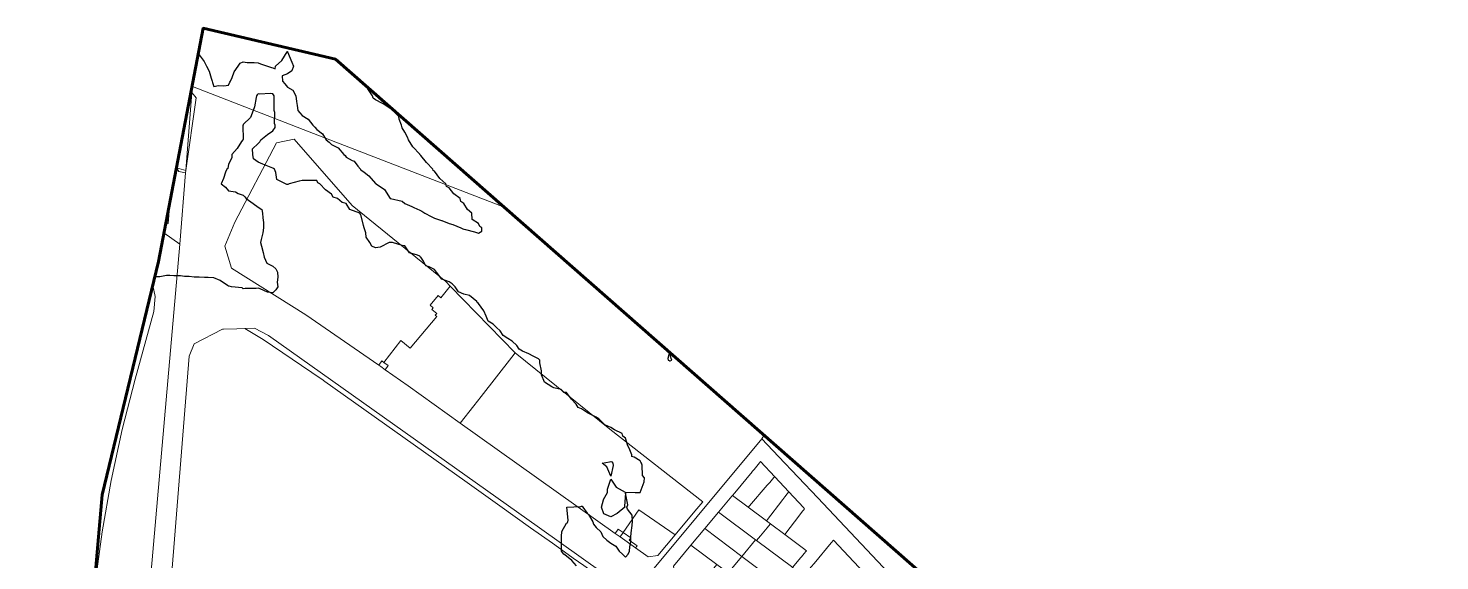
# Model space of a CAD drawing. Header units: inches. Extents: x -47590 to -46630, y -3759365 to -3758308.
# Drawn here: x -47590 to -46630, y -3758671 to -3758308 of the extents above; entities that cross this region are included whole.
import ezdxf

# ---------------------------------------------------------------- set-up
doc = ezdxf.new("R2010")
doc.units = ezdxf.units.IN
doc.header["$MEASUREMENT"] = 0
for name, color, linetype, lineweight, true_color in [('Area_Of_Interest', 7, 'Continuous', 60, 0xffffff), ('Contours_5m', 7, 'Continuous', 30, 0xcccccc), ('Land_Parcels_Zoning', 7, 'Continuous', 0, 0xffffff)]:
    doc.layers.add(name, color=color, linetype=linetype, lineweight=lineweight, true_color=true_color)

msp = doc.modelspace()

# ---------------------------------------------------------------- linework, layer by layer
at = {"layer": 'Area_Of_Interest'}
msp.add_lwpolyline([(-46681.51, -3759081.97), (-46629.91, -3759365.08), (-47550.67, -3759341.26), (-47585.06, -3759271.15), (-47590.35, -3759224.85), (-47586.39, -3759156.05), (-47540.08, -3758625.56), (-47501.72, -3758466.81), (-47471.29, -3758308.06), (-47381.33, -3758329.23), (-46885.24, -3758764.47), (-46789.99, -3758874.27)], close=True, dxfattribs=at)
at = {"layer": 'Contours_5m'}
for points, elevation in [([(-47474.51, -3758324.88), (-47474, -3758326.15), (-47470.7, -3758330.7), (-47469, -3758334), (-47467.33, -3758337.33), (-47465.86, -3758342.14), (-47465.14, -3758344), (-47465.01, -3758345.01), (-47464, -3758347.71), (-47460.88, -3758347.13), (-47457.18, -3758347.18), (-47454, -3758346.75), (-47453.2, -3758344.8), (-47452.79, -3758344), (-47451.68, -3758341.68), (-47450.19, -3758337.81), (-47447.59, -3758334), (-47446.08, -3758331.92), (-47444, -3758330.99), (-47441.43, -3758331.43), (-47436.63, -3758331.37), (-47434, -3758331.69), (-47432.27, -3758332.27), (-47427.56, -3758334), (-47424.78, -3758334.78), (-47424, -3758335.08), (-47422.24, -3758335.76), (-47422.17, -3758334), (-47417.91, -3758330.09), (-47414.19, -3758324.2), (-47414.06, -3758324), (-47414.03, -3758323.97), (-47414, -3758323.96), (-47413.97, -3758323.97), (-47413.95, -3758324), (-47413.92, -3758324.08), (-47411.06, -3758331.06), (-47409.88, -3758334), (-47410.96, -3758337.04), (-47414, -3758339.09), (-47417.5, -3758340.5), (-47417.44, -3758344), (-47415.85, -3758345.86), (-47414, -3758348.09), (-47410.2, -3758350.2), (-47408.21, -3758354), (-47407.83, -3758357.83), (-47407.29, -3758360.7), (-47406.91, -3758364), (-47405.64, -3758365.64), (-47404, -3758367.46), (-47399.86, -3758369.86), (-47396.68, -3758374), (-47395.36, -3758375.37), (-47394, -3758376.96), (-47390.04, -3758380.04), (-47387.59, -3758384), (-47385.63, -3758385.63), (-47384, -3758387.18), (-47379.53, -3758389.53), (-47375.61, -3758394), (-47374.79, -3758394.79), (-47374, -3758395.73), (-47369.9, -3758398.1), (-47368.63, -3758398.63), (-47366.12, -3758401.88), (-47364.33, -3758404), (-47364.16, -3758404.16), (-47364, -3758404.48), (-47361.87, -3758406.13), (-47358.56, -3758408.56), (-47354, -3758413.64), (-47353.8, -3758413.79), (-47353.61, -3758414), (-47347.84, -3758417.84), (-47344, -3758423.96), (-47343.97, -3758423.97), (-47343.9, -3758424), (-47335.82, -3758425.82), (-47334, -3758427.27), (-47329.38, -3758429.39), (-47327.87, -3758430.13), (-47324, -3758431.98), (-47322.55, -3758432.55), (-47320.42, -3758434), (-47316.28, -3758436.28), (-47314, -3758437.26), (-47309.11, -3758438.89), (-47308.94, -3758438.94), (-47304, -3758440.93), (-47301.55, -3758441.55), (-47296.01, -3758444), (-47294.59, -3758444.59), (-47294, -3758444.82), (-47292.85, -3758445.15), (-47286.61, -3758446.61), (-47284, -3758447.46), (-47281.8, -3758446.2), (-47281.73, -3758444), (-47283.09, -3758443.09), (-47284, -3758440.99), (-47288.18, -3758438.18), (-47288.47, -3758434), (-47291.48, -3758431.48), (-47294, -3758427.33), (-47296.01, -3758426.01), (-47296.36, -3758424), (-47300.79, -3758420.79), (-47304, -3758416.81), (-47305.8, -3758415.8), (-47306.27, -3758414), (-47310.38, -3758410.39), (-47314, -3758405.34), (-47314.81, -3758404.81), (-47314.99, -3758404), (-47319.42, -3758399.42), (-47323.27, -3758394.73), (-47323.88, -3758394), (-47323.94, -3758393.94), (-47324, -3758393.88), (-47328.69, -3758388.69), (-47331.52, -3758384), (-47332.32, -3758382.32), (-47334, -3758378.79), (-47335.91, -3758375.91), (-47336.41, -3758374), (-47337.95, -3758370.05), (-47338.22, -3758368.22), (-47342.02, -3758364), (-47342.96, -3758362.96), (-47344, -3758362.73), (-47347.82, -3758360.18), (-47349.19, -3758359.19), (-47354, -3758356.91), (-47355.61, -3758355.61), (-47356.2, -3758354), (-47359.28, -3758349.28), (-47360.21, -3758347.78), (-47360.25, -3758347.72)], 15), ([(-47217.27, -3758674), (-47220.4, -3758670.4), (-47224, -3758667.44), (-47226.01, -3758666.01), (-47227.61, -3758664), (-47227.55, -3758660.45), (-47227.51, -3758657.51), (-47227.45, -3758654), (-47227.37, -3758650.64), (-47224, -3758645.01), (-47223.51, -3758644.49), (-47223.3, -3758644), (-47222.87, -3758642.87), (-47223.95, -3758634.05), (-47223.77, -3758634), (-47214.46, -3758633.54), (-47214, -3758633.41), (-47213.45, -3758633.45), (-47212.98, -3758634), (-47209.93, -3758638.07), (-47209.11, -3758639.11), (-47206.29, -3758644), (-47205.69, -3758645.68), (-47204, -3758647.78), (-47200.84, -3758650.84), (-47199.47, -3758654), (-47196.6, -3758656.6), (-47194, -3758658.58), (-47190.65, -3758660.66), (-47188.18, -3758664), (-47186.1, -3758666.1), (-47184, -3758668.1), (-47182.06, -3758665.94), (-47181.17, -3758664), (-47181.1, -3758661.1), (-47180.35, -3758657.65), (-47180.29, -3758654), (-47179.8, -3758649.8), (-47179.56, -3758648.44), (-47179.11, -3758644), (-47179.4, -3758639.41), (-47182.54, -3758635.46), (-47183.04, -3758634), (-47182.4, -3758632.4), (-47184, -3758624.59), (-47184.56, -3758633.44), (-47184.35, -3758634), (-47189.59, -3758638.41), (-47194, -3758640.67), (-47198.65, -3758638.65), (-47200.23, -3758634), (-47198.98, -3758629.02), (-47198.89, -3758628.89), (-47196.28, -3758624), (-47196.13, -3758621.87), (-47194, -3758614.88), (-47190.33, -3758620.33), (-47184.18, -3758623.82), (-47184, -3758623.95), (-47183.95, -3758623.95), (-47177.47, -3758624), (-47174.08, -3758624.08), (-47174, -3758624.03), (-47173.99, -3758624.01), (-47173.99, -3758623.99), (-47171.2, -3758616.8), (-47171.12, -3758614), (-47172.44, -3758612.44), (-47172.64, -3758605.36), (-47173.08, -3758604), (-47173.44, -3758603.44), (-47174, -3758602.54), (-47178.01, -3758599.99), (-47179.59, -3758599.6), (-47179.55, -3758598.45), (-47181.43, -3758594), (-47182.3, -3758592.3), (-47184, -3758587.15), (-47185.72, -3758585.71), (-47186.34, -3758584), (-47191.4, -3758581.4), (-47194, -3758579.9), (-47198.12, -3758578.12), (-47202, -3758574), (-47203.22, -3758573.22), (-47204, -3758572.75), (-47206.66, -3758571.34), (-47209.81, -3758569.82), (-47214, -3758567.09), (-47216.14, -3758566.14), (-47217.42, -3758564), (-47220.63, -3758560.63), (-47224, -3758556.11), (-47226.03, -3758556.03), (-47227.82, -3758554), (-47232.75, -3758552.75), (-47234, -3758552.15), (-47238.97, -3758548.97), (-47241.09, -3758544), (-47241.16, -3758541.16), (-47242.24, -3758535.76), (-47242.3, -3758534), (-47243.16, -3758533.17), (-47244, -3758532.61), (-47246.68, -3758531.32), (-47249.79, -3758529.79), (-47254, -3758527.83), (-47256.41, -3758526.41), (-47257.94, -3758524), (-47261.13, -3758521.13), (-47264, -3758519.14), (-47267.28, -3758517.28), (-47269.29, -3758514), (-47271.79, -3758511.79), (-47274, -3758509.45), (-47277.34, -3758507.34), (-47278.67, -3758504), (-47280.33, -3758500.33), (-47284, -3758495.47), (-47284.83, -3758494.83), (-47285.14, -3758494), (-47290.08, -3758490.08), (-47294, -3758489.03), (-47297.53, -3758487.53), (-47299.92, -3758484), (-47301.98, -3758481.98), (-47304, -3758480.65), (-47308.83, -3758478.83), (-47312.47, -3758474), (-47313.15, -3758473.15), (-47314, -3758472.22), (-47317.64, -3758470.37), (-47319.9, -3758469.9), (-47321.37, -3758466.63), (-47323.17, -3758464), (-47323.62, -3758463.61), (-47324, -3758463.28), (-47325.49, -3758462.51), (-47331.03, -3758461.03), (-47334, -3758456.08), (-47335.95, -3758455.95), (-47342.56, -3758454), (-47343.92, -3758453.92), (-47344, -3758453.9), (-47344.12, -3758453.88), (-47344.71, -3758454), (-47350.83, -3758457.17), (-47354, -3758457.65), (-47356.49, -3758456.49), (-47358, -3758454), (-47360.33, -3758450.33), (-47360.74, -3758447.26), (-47361.84, -3758444), (-47362.32, -3758442.32), (-47364, -3758434.85), (-47364.52, -3758434.52), (-47364.67, -3758434), (-47371.45, -3758431.45), (-47374, -3758427.42), (-47376.69, -3758426.69), (-47380, -3758424), (-47382.97, -3758422.97), (-47384, -3758420.96), (-47388, -3758418), (-47391.91, -3758414), (-47393.31, -3758413.31), (-47394, -3758411.71), (-47396.34, -3758411.66), (-47401.82, -3758411.82), (-47404, -3758411.76), (-47405.95, -3758412.05), (-47412.86, -3758414), (-47413.65, -3758414.35), (-47414, -3758414.36), (-47414.4, -3758414.41), (-47415.31, -3758414), (-47421.09, -3758411.09), (-47421.79, -3758406.21), (-47422.83, -3758404), (-47423.52, -3758403.52), (-47424, -3758403.38), (-47425.06, -3758402.94), (-47430.63, -3758400.63), (-47434, -3758399.23), (-47437.02, -3758397.02), (-47437.61, -3758394), (-47437.82, -3758390.18), (-47434, -3758386.63), (-47432.68, -3758385.32), (-47432.13, -3758384), (-47427.58, -3758380.43), (-47424, -3758377.89), (-47422.39, -3758375.62), (-47422.28, -3758374), (-47422.88, -3758372.88), (-47422.61, -3758365.39), (-47422.95, -3758364), (-47422.96, -3758362.96), (-47422.92, -3758355.08), (-47422.93, -3758354), (-47423.41, -3758353.41), (-47424, -3758352.73), (-47425.54, -3758352.46), (-47432.96, -3758352.96), (-47434, -3758352.63), (-47434.6, -3758353.4), (-47434.95, -3758354), (-47435.31, -3758355.31), (-47436.32, -3758361.68), (-47437.19, -3758364), (-47439.16, -3758368.83), (-47444, -3758373.66), (-47444.11, -3758373.89), (-47444.18, -3758374), (-47444.26, -3758374.26), (-47444.2, -3758383.8), (-47444.38, -3758384), (-47445.2, -3758385.2), (-47448.17, -3758389.83), (-47451.85, -3758394), (-47451.81, -3758396.2), (-47454, -3758400.6), (-47454.5, -3758403.5), (-47455.32, -3758404), (-47456.13, -3758406.13), (-47457.57, -3758410.44), (-47459.17, -3758414), (-47456.16, -3758416.16), (-47454, -3758418.71), (-47449.34, -3758419.34), (-47447.44, -3758420.56), (-47444, -3758421.78), (-47442.87, -3758422.87), (-47442.16, -3758424), (-47437.32, -3758427.32), (-47434, -3758429.81), (-47431.34, -3758431.34), (-47430.97, -3758434), (-47430.79, -3758437.21), (-47430.32, -3758440.32), (-47430.16, -3758444), (-47430.74, -3758447.26), (-47431.8, -3758451.8), (-47432.23, -3758454), (-47431.67, -3758456.33), (-47430.61, -3758460.61), (-47429.8, -3758464), (-47427.94, -3758467.95), (-47424, -3758470.1), (-47421.92, -3758471.92), (-47420.76, -3758474), (-47420.45, -3758477.55), (-47420.97, -3758480.97), (-47420.51, -3758484), (-47421.9, -3758486.1), (-47424, -3758488.07), (-47427.66, -3758487.66), (-47432.63, -3758485.37), (-47434, -3758485.07), (-47435.21, -3758485.21), (-47442.79, -3758485.21), (-47444, -3758485.39), (-47444.84, -3758484.84), (-47452.02, -3758484), (-47453.72, -3758483.72), (-47454, -3758483.67), (-47454.87, -3758483.13), (-47459.72, -3758479.72), (-47464, -3758477.97), (-47467.83, -3758477.83), (-47470.38, -3758477.62), (-47474, -3758477.47), (-47477.48, -3758477.48), (-47480.89, -3758477.11), (-47484, -3758477.12), (-47486.67, -3758476.68), (-47491.35, -3758476.65), (-47494, -3758476.32), (-47496.3, -3758476.3), (-47500.73, -3758477.27), (-47504, -3758477.25), (-47504.23, -3758477.21)], 20), ([(-47154.12, -3758528.57), (-47155.17, -3758532.83), (-47155.04, -3758534), (-47154.28, -3758534.27), (-47154, -3758534.42)], 20), ([(-47154, -3758534.42), (-47153.5, -3758534.5), (-47152.43, -3758534), (-47152.92, -3758532.92), (-47153.84, -3758528.82)], 20)]:
    msp.add_lwpolyline(points, dxfattribs=dict(at, elevation=elevation))
at = {"layer": 'Contours_5m', "elevation": 20}
msp.add_lwpolyline([(-47194, -3758612.89), (-47196.62, -3758606.62), (-47199.75, -3758604), (-47194.89, -3758603.12), (-47194, -3758603.04), (-47193.18, -3758603.18), (-47192.52, -3758604), (-47192.33, -3758605.67)], close=True, dxfattribs=at)
at = {"layer": 'Land_Parcels_Zoning'}
for points in [[(-47266.62, -3758429.87), (-47388.09, -3758382.86), (-47478.65, -3758347.82), (-47478.9, -3758347.74), (-47471.29, -3758308.06), (-47381.33, -3758329.23)], [(-47478.96, -3758351.74), (-47483.18, -3758404.92), (-47489.5, -3758403.18), (-47489.52, -3758403.15), (-47479.62, -3758351.52)], [(-47483.18, -3758404.92), (-47478.96, -3758351.74), (-47476.1, -3758355.5)], [(-47478.65, -3758347.82), (-47478.96, -3758351.74), (-47479.62, -3758351.52), (-47478.9, -3758347.74)], [(-47351.88, -3758537.31), (-47350.43, -3758538.34), (-47347.39, -3758540.48), (-47331.83, -3758551.46), (-47296.44, -3758576.94), (-47190.93, -3758651.91), (-47187.67, -3758654.23), (-47177.08, -3758661.77), (-47168.48, -3758667.89), (-47161.86, -3758667.03), (-47150.06, -3758652.81), (-47136.8, -3758636.85), (-47131.43, -3758630.38), (-47194.55, -3758580.94), (-47258.96, -3758529), (-47303.21, -3758483.61), (-47306.2, -3758480.47), (-47369.99, -3758428.65), (-47409.49, -3758383.48), (-47421.52, -3758386.01), (-47449.73, -3758440.1), (-47456.62, -3758456.5), (-47452.11, -3758471.32), (-47401.44, -3758503.04)], [(-47303.21, -3758483.61), (-47309.6, -3758491.52), (-47311.45, -3758490), (-47316.93, -3758496.56), (-47314.72, -3758498.41), (-47315.64, -3758499.5), (-47312.39, -3758502.22), (-47313.39, -3758503.4), (-47312.39, -3758504.24), (-47330.43, -3758525.72), (-47336.79, -3758520.71), (-47348.41, -3758535.48), (-47349.86, -3758534.45), (-47351.88, -3758537.31), (-47401.44, -3758503.04), (-47452.11, -3758471.32), (-47456.62, -3758456.5), (-47449.73, -3758440.1), (-47421.52, -3758386.01), (-47409.49, -3758383.48), (-47369.99, -3758428.65), (-47306.2, -3758480.47)], [(-47483.31, -3758406.46), (-47487.16, -3758454.93), (-47497.99, -3758447.36), (-47496.95, -3758441.95), (-47495.18, -3758441.02), (-47494.07, -3758426.9), (-47489.52, -3758403.15), (-47489.5, -3758403.18), (-47487.9, -3758405.69), (-47483.31, -3758406.46)], [(-47483.18, -3758404.92), (-47483.31, -3758406.46), (-47487.9, -3758405.69), (-47489.5, -3758403.18)], [(-47496.95, -3758441.95), (-47494.07, -3758426.9), (-47495.18, -3758441.02)], [(-47587.76, -3759179.83), (-47586.39, -3759156.05), (-47540.08, -3758625.56), (-47505.65, -3758483.09), (-47503.92, -3758490.66), (-47504.98, -3758500.93), (-47517.63, -3758546.9), (-47526.4, -3758581.28), (-47533.87, -3758615.96), (-47540.03, -3758650.9), (-47544.87, -3758686.05), (-47548.39, -3758721.35), (-47554.76, -3758800.16), (-47583.3, -3759153.18)], [(-47258.96, -3758529), (-47261.34, -3758532.04), (-47282.28, -3758558.82), (-47287.16, -3758565.07), (-47296.44, -3758576.94), (-47331.83, -3758551.46), (-47347.39, -3758540.48), (-47345.37, -3758537.62), (-47348.41, -3758535.48), (-47336.79, -3758520.71), (-47330.43, -3758525.72), (-47312.39, -3758504.24), (-47313.39, -3758503.4), (-47312.39, -3758502.22), (-47315.64, -3758499.5), (-47314.72, -3758498.41), (-47316.93, -3758496.56), (-47311.45, -3758490), (-47309.6, -3758491.52), (-47303.21, -3758483.61)], [(-47185.8, -3758688.42), (-47185.21, -3758693.06), (-47185.32, -3758692.97), (-47190.54, -3758689.26), (-47190.93, -3758688.99), (-47212.24, -3758673.83), (-47219.49, -3758668.68), (-47222.92, -3758666.24), (-47233.63, -3758658.62), (-47248.52, -3758648.04), (-47269.45, -3758633.15), (-47293.31, -3758616.19), (-47388.43, -3758548.54), (-47390.67, -3758546.95), (-47391.09, -3758546.66), (-47430.5, -3758520.04), (-47442.99, -3758512.45), (-47436.48, -3758512.24), (-47426.83, -3758517.13), (-47242.44, -3758648.17)], [(-47348.41, -3758535.48), (-47345.37, -3758537.62), (-47347.39, -3758540.48), (-47350.43, -3758538.34), (-47351.88, -3758537.31), (-47349.86, -3758534.45)], [(-47150.06, -3758652.81), (-47174.9, -3758635.93), (-47185.61, -3758651.28), (-47188.84, -3758648.98), (-47190.93, -3758651.91), (-47296.44, -3758576.94), (-47287.16, -3758565.07), (-47282.28, -3758558.82), (-47261.34, -3758532.04), (-47258.96, -3758529), (-47194.55, -3758580.94), (-47131.43, -3758630.38), (-47136.8, -3758636.85)], [(-46757.31, -3758936.84), (-46778.42, -3758916.83), (-46780.12, -3758915.22), (-46784.51, -3758911.06), (-46790.74, -3758905.15), (-46796.52, -3758899.68), (-46971.73, -3758714.05), (-47053.17, -3758627.77), (-47079.83, -3758599.53), (-47091.12, -3758587.57), (-47090.47, -3758586.47), (-47089.47, -3758585.29), (-46885.24, -3758764.47), (-46789.99, -3758874.27)], [(-47082.44, -3758613.39), (-47082.93, -3758613.95), (-47085.77, -3758617.22), (-47086.12, -3758617.62), (-47086.84, -3758618.45), (-47087.46, -3758619.16), (-47099.56, -3758633.06), (-47100.47, -3758634.11), (-47111.23, -3758626.07), (-47109.66, -3758624.18), (-47097.87, -3758609.99), (-47097.78, -3758609.87), (-47096.74, -3758608.62), (-47096.52, -3758608.36), (-47092.8, -3758603.88), (-47092.12, -3758603.06)], [(-47072.87, -3758623.62), (-47073.12, -3758623.95), (-47074.85, -3758626.19), (-47075.31, -3758626.8), (-47075.55, -3758627.11), (-47076.82, -3758628.76), (-47088.02, -3758643.34), (-47100.47, -3758634.11), (-47099.56, -3758633.06), (-47087.46, -3758619.16), (-47086.84, -3758618.45), (-47086.12, -3758617.62), (-47085.77, -3758617.22), (-47082.93, -3758613.95), (-47082.44, -3758613.39)], [(-47100.47, -3758634.11), (-47088.02, -3758643.34), (-47087.11, -3758644.09), (-47085.4, -3758645.36), (-47085.53, -3758645.52), (-47087.61, -3758648.02), (-47092.2, -3758653.54), (-47094.8, -3758656.67), (-47095.43, -3758656.2), (-47120.65, -3758637.37), (-47116.25, -3758632.09), (-47111.7, -3758626.63), (-47111.23, -3758626.07)], [(-47075.65, -3758652.65), (-47085.4, -3758645.36), (-47087.11, -3758644.09), (-47088.02, -3758643.34), (-47076.82, -3758628.76), (-47075.55, -3758627.11), (-47075.31, -3758626.8), (-47074.85, -3758626.19), (-47073.12, -3758623.95), (-47072.87, -3758623.62), (-47062.88, -3758634.3), (-47062.11, -3758635.11), (-47062.87, -3758636.09), (-47063.23, -3758636.55), (-47063.46, -3758636.86), (-47065.25, -3758639.18)], [(-47150.06, -3758652.81), (-47161.86, -3758667.03), (-47168.48, -3758667.89), (-47177.08, -3758661.77), (-47176.04, -3758660.3), (-47181.42, -3758656.47), (-47180.38, -3758655), (-47185.61, -3758651.28), (-47174.9, -3758635.93)], [(-47095.43, -3758656.2), (-47104.82, -3758667.52), (-47130.03, -3758648.67), (-47120.65, -3758637.37)], [(-47185.61, -3758651.28), (-47187.67, -3758654.23), (-47190.93, -3758651.91), (-47188.84, -3758648.98)], [(-47104.82, -3758667.52), (-47114.21, -3758678.85), (-47121.77, -3758673.18), (-47139.4, -3758659.97), (-47130.03, -3758648.67)], [(-47075.65, -3758652.65), (-47062.87, -3758662.19), (-47060.83, -3758663.72), (-47062.78, -3758666.07), (-47062.87, -3758666.18), (-47064.67, -3758668.35), (-47069.31, -3758673.95), (-47070.21, -3758675.03), (-47094.8, -3758656.67), (-47092.2, -3758653.54), (-47087.61, -3758648.02), (-47085.53, -3758645.52), (-47085.4, -3758645.36)], [(-47177.08, -3758661.77), (-47187.67, -3758654.23), (-47185.61, -3758651.28), (-47180.38, -3758655), (-47181.42, -3758656.47), (-47176.04, -3758660.3)], [(-47121.77, -3758673.18), (-47136.56, -3758691.04), (-47150.47, -3758680.93), (-47151.31, -3758674.3), (-47139.4, -3758659.97)], [(-47094.8, -3758656.67), (-47070.21, -3758675.03), (-47079.66, -3758686.44), (-47104.82, -3758667.52), (-47095.43, -3758656.2)], [(-46971.36, -3758732.02), (-46979.14, -3758741.64), (-46979.98, -3758742.68), (-46985.11, -3758749.03), (-46986.74, -3758751.08), (-47000.29, -3758740.88), (-47006.36, -3758736.31), (-47016.79, -3758728.45), (-47066.12, -3758685.04), (-47065.86, -3758684.73), (-47062.46, -3758680.63), (-47057.53, -3758674.68), (-47055.7, -3758672.46), (-47044, -3758658.33), (-47042.51, -3758656.53), (-47028.55, -3758671.34)], [(-47079.66, -3758686.44), (-47082.96, -3758690.42), (-47089.03, -3758697.72), (-47104.19, -3758686.36), (-47114.21, -3758678.85), (-47104.82, -3758667.52)]]:
    msp.add_lwpolyline(points, close=True, dxfattribs=at)
for points in [[(-47520.11, -3758830.53), (-47496.47, -3758561.05), (-47487.16, -3758454.93), (-47483.31, -3758406.46), (-47483.18, -3758404.92), (-47476.1, -3758355.5), (-47478.96, -3758351.74), (-47478.65, -3758347.82), (-47388.09, -3758382.86), (-47266.62, -3758429.87), (-47089.47, -3758585.29), (-47090.47, -3758586.47), (-47091.12, -3758587.57), (-47179.18, -3758693.17)], [(-47544.87, -3758686.05), (-47540.03, -3758650.9), (-47533.87, -3758615.96), (-47526.4, -3758581.28), (-47517.63, -3758546.9), (-47504.98, -3758500.93), (-47503.92, -3758490.66), (-47505.65, -3758483.09), (-47501.72, -3758466.81), (-47497.99, -3758447.36), (-47487.16, -3758454.93), (-47496.47, -3758561.05), (-47520.11, -3758830.53)], [(-47544.87, -3758686.05), (-47540.03, -3758650.9), (-47533.87, -3758615.96), (-47526.4, -3758581.28), (-47517.63, -3758546.9), (-47504.98, -3758500.93), (-47503.92, -3758490.66), (-47505.65, -3758483.09), (-47501.72, -3758466.81), (-47497.99, -3758447.36), (-47487.16, -3758454.93), (-47496.47, -3758561.05), (-47520.11, -3758830.53)], [(-47185.8, -3758688.42), (-47242.44, -3758648.17), (-47426.83, -3758517.13), (-47436.48, -3758512.24), (-47442.99, -3758512.45), (-47448.35, -3758512.61), (-47457.6, -3758512.89), (-47458.15, -3758512.91), (-47477.51, -3758522.77), (-47480.77, -3758531.16), (-47502.39, -3758800.16)], [(-47502.39, -3758800.16), (-47480.77, -3758531.16), (-47477.51, -3758522.77), (-47458.15, -3758512.91), (-47457.6, -3758512.89), (-47448.35, -3758512.61), (-47442.99, -3758512.45), (-47436.48, -3758512.24), (-47426.83, -3758517.13), (-47242.44, -3758648.17), (-47185.8, -3758688.42)], [(-47502.39, -3758800.16), (-47480.77, -3758531.16), (-47477.51, -3758522.77), (-47458.15, -3758512.91), (-47457.6, -3758512.89), (-47448.35, -3758512.61), (-47442.99, -3758512.45), (-47430.5, -3758520.04), (-47391.09, -3758546.66), (-47390.67, -3758546.95), (-47388.43, -3758548.54), (-47293.31, -3758616.19), (-47269.45, -3758633.15), (-47248.52, -3758648.04), (-47233.63, -3758658.62), (-47222.92, -3758666.24), (-47219.49, -3758668.68), (-47212.24, -3758673.83)], [(-47179.18, -3758693.17), (-47091.12, -3758587.57), (-47079.83, -3758599.53), (-47053.17, -3758627.77), (-46971.73, -3758714.05)], [(-47069.31, -3758673.95), (-47064.67, -3758668.35), (-47062.87, -3758666.18), (-47062.78, -3758666.07), (-47060.83, -3758663.72), (-47062.87, -3758662.19), (-47075.65, -3758652.65), (-47065.25, -3758639.18), (-47063.46, -3758636.86), (-47063.23, -3758636.55), (-47062.87, -3758636.09), (-47062.11, -3758635.11), (-47062.88, -3758634.3), (-47072.87, -3758623.62), (-47082.44, -3758613.39), (-47092.12, -3758603.06), (-47092.8, -3758603.88), (-47096.52, -3758608.36), (-47096.74, -3758608.62), (-47097.78, -3758609.87), (-47097.87, -3758609.99), (-47109.66, -3758624.18), (-47111.23, -3758626.07), (-47111.7, -3758626.63), (-47116.25, -3758632.09), (-47120.65, -3758637.37), (-47130.03, -3758648.67), (-47139.4, -3758659.97), (-47151.31, -3758674.3)], [(-47028.55, -3758671.34), (-47042.51, -3758656.53), (-47044, -3758658.33), (-47055.7, -3758672.46)]]:
    msp.add_lwpolyline(points, dxfattribs=at)

doc.saveas('drawing.dxf')
